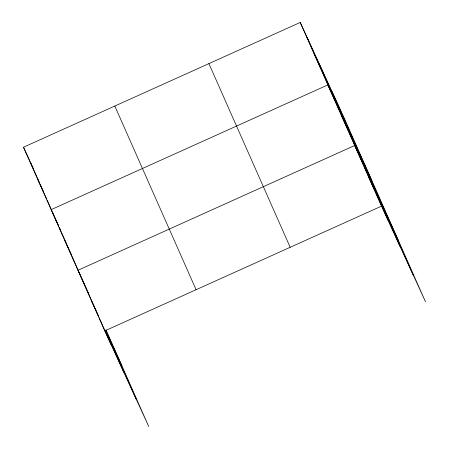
<?xml version="1.0" encoding="UTF-8"?>
<svg xmlns="http://www.w3.org/2000/svg" width="449" height="449" viewBox="0 0 449 449"><rect width="100%" height="100%" fill="white"/><g stroke="black" fill="none" stroke-linecap="round" stroke-linejoin="round"><path stroke-width="0.67" d="M106.026 329.948L148.771 426.55L104.769 330.885L23.494 147.21L300.229 22.45L344.231 118.115L425.506 301.79L381.504 206.125L300.229 22.45M104.769 330.885L381.504 206.125M314.047 53.672L320.743 68.226M371.867 180.565L327.865 84.9L51.124 209.661L58.701 226.122M341.274 115.202L347.969 129.755M398.684 241.18L354.682 145.51L77.946 270.27L84.642 284.823L78.496 270.932M368.096 175.817L374.786 190.37M23.494 147.21L30.19 161.763M33.119 168.134L30.481 162.398L39.776 183.428M37.312 178.433L43.71 192.357L40.337 184.702M59.285 227.396L60.458 229.95M64.538 239.962L71.228 254.516M84.934 285.463L86.983 289.925M87.572 291.199L88.745 293.747M105.599 330.397L121.948 365.941M91.355 300.577L98.05 315.131M331.923 91.349L413.192 275.024M319.239 63.769L400.508 247.444M306.925 37.003L388.2 220.678M208.908 63.623L290.183 247.292M114.815 106.037L196.09 289.712M105.723 330.329L136.457 399.784M105.335 330.531L123.772 372.204M44.002 192.986L46.539 198.722M47.106 199.996L51.899 210.828M52.46 212.102L58.656 226.105M59.217 227.368L68.994 249.464M69.556 250.727L77.935 269.669M84.917 285.457L88.273 293.029M88.829 294.291L98.606 316.393M99.167 317.656L111.459 345.438"/></g></svg>
